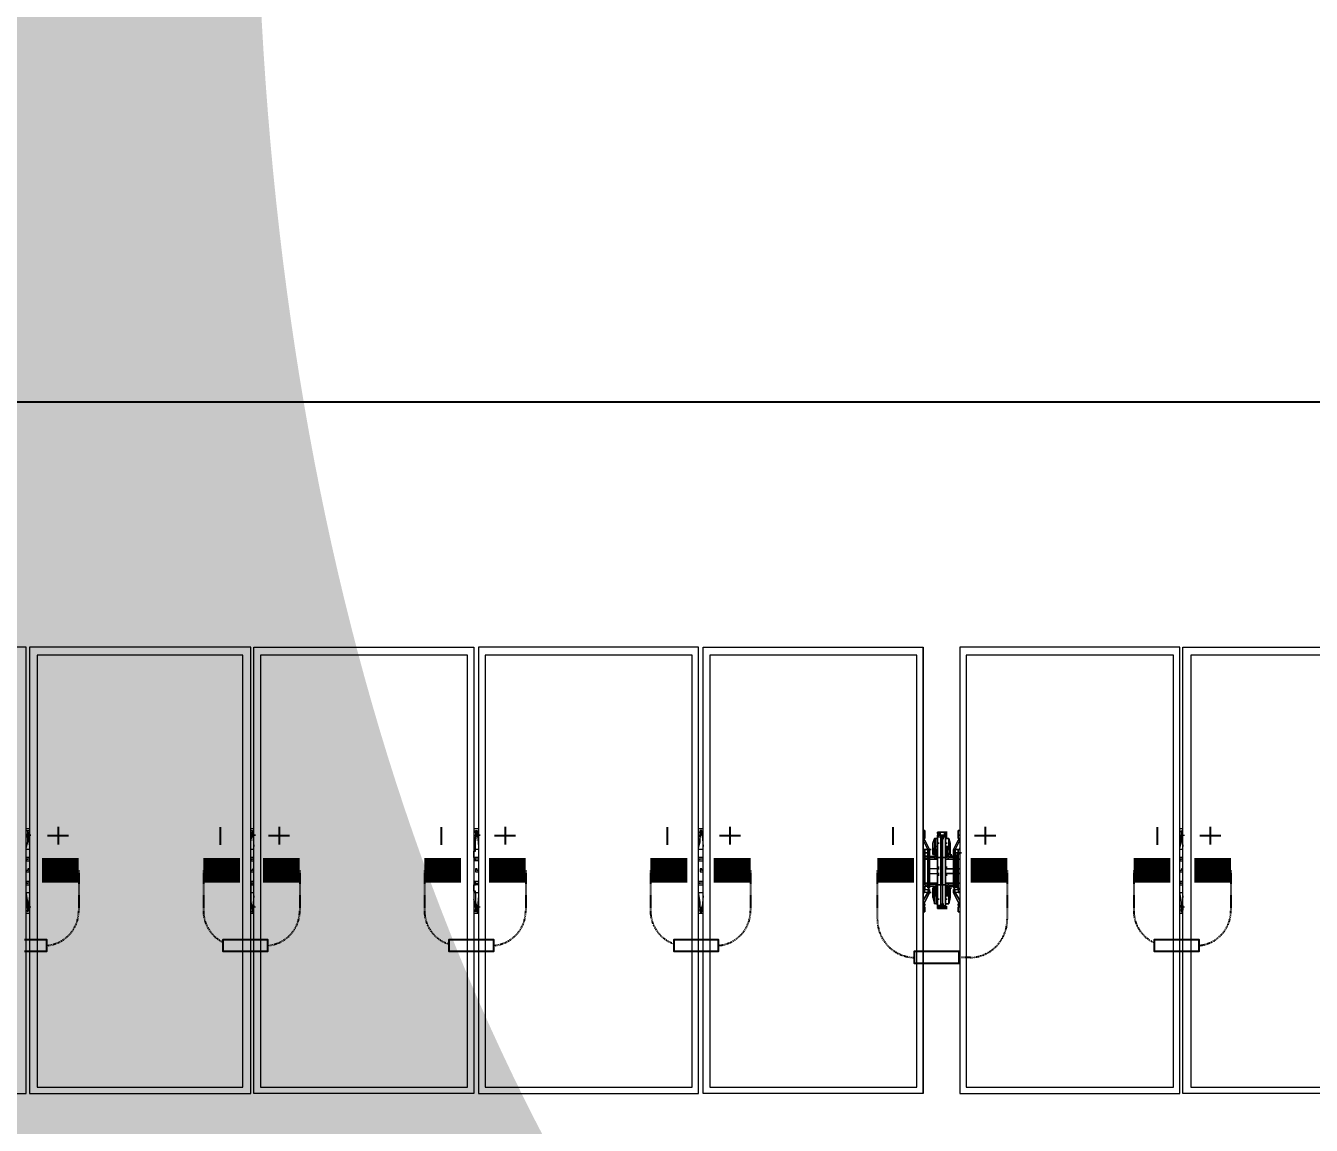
# Model space of a CAD drawing. Header units: feet. Extents: x -327 to 55127, y -2634 to 4121.
# Drawn here: x 1450.5 to 1711.4, y 1350.3 to 1573.4 of the extents above; entities that cross this region are included whole.
import ezdxf
from ezdxf.enums import TextEntityAlignment as Align

# ---------------------------------------------------------------- set-up
doc = ezdxf.new("R2018")
doc.units = ezdxf.units.FT
doc.header["$MEASUREMENT"] = 0
doc.linetypes.add('HIDDEN', pattern=[0.375, 0.25, -0.125])
for name, color, linetype in [('E-HARN-COMP', 8, 'Continuous'), ('E-TRNK-CABL-NEG', 6, 'HIDDEN'), ('E-TRUNK-CABLE-POS', 6, 'HIDDEN'), ('G-ANNO-TEXT', 1, 'Continuous'), ('Polarity-Text', 7, 'Continuous')]:
    doc.layers.add(name, color=color, linetype=linetype)
doc.styles.add('NEI-A', font='arial.ttf')
doc.styles.get("Standard").update_dxf_attribs({"font": 'arial.ttf'})

# ---------------------------------------------------------------- blocks, each defined once
blk = doc.blocks.new('A$Cc93f9aa1')
at = {"lineweight": 5}
for points in [[(6.7247, 0), (6.9547, 0), (6.9547, 0.4666), (6.7247, 0.4666)], [(6.9581, 0), (7.1897, 0), (7.1897, 0.4666), (6.9581, 0.4666)], [(7.1814, 0.0067), (7.1814, 0.4583), (6.9664, 0.4583), (6.9664, 0.0067)], [(7.423, 0.4666), (7.423, 0), (7.193, 0), (7.193, 0.4666)], [(7.4164, 0.4583), (7.1997, 0.4583), (7.1997, 0.0067), (7.4164, 0.0067)], [(7.658, 0.4666), (7.428, 0.4666), (7.428, 0), (7.658, 0)], [(7.6514, 0.0067), (7.6514, 0.4583), (7.4347, 0.4583), (7.4347, 0.0067)], [(7.893, 0), (7.663, 0), (7.663, 0.4666), (7.893, 0.4666)], [(7.8863, 0.0067), (7.8863, 0.4583), (7.6697, 0.4583), (7.6697, 0.0067)], [(8.1613, 0), (8.1613, 0.4666), (7.9313, 0.4666), (7.9313, 0)], [(8.1547, 0.0067), (8.1547, 0.4583), (7.938, 0.4583), (7.938, 0.0067)], [(8.3963, 0.4666), (8.3963, 0), (8.1647, 0), (8.1647, 0.4666)], [(8.388, 0.4583), (8.173, 0.4583), (8.173, 0.0067), (8.388, 0.0067)], [(7.8947, 0.2667), (7.8947, 0.27), (7.8947, 0.275), (7.893, 0.275), (7.8947, 0.275), (7.8947, 0.27)], [(7.9097, 0.2733), (7.908, 0.2733)], [(7.9097, 0.27), (7.908, 0.27)], [(7.9163, 0.2683), (7.9163, 0.27), (7.9163, 0.2733), (7.9163, 0.2717), (7.9147, 0.2717), (7.9163, 0.2717), (7.918, 0.2717), (7.9163, 0.2717), (7.9147, 0.27), (7.9163, 0.27), (7.9163, 0.2683), (7.918, 0.2683)], [(7.918, 0.2733), (7.9163, 0.2733)], [(7.9297, 0.27), (7.9297, 0.2667), (7.9297, 0.27), (7.9297, 0.275), (7.9313, 0.275), (7.9297, 0.275)], [(7.8947, 0.2517), (7.898, 0.2517), (7.898, 0.2533), (7.898, 0.255), (7.8997, 0.255), (7.8947, 0.265), (7.8997, 0.255), (7.898, 0.255), (7.898, 0.2533), (7.898, 0.2517), (7.8947, 0.2517), (7.8947, 0.25), (7.893, 0.25), (7.893, 0.215), (7.8947, 0.215), (7.8947, 0.2133), (7.8947, 0.215), (7.893, 0.215), (7.893, 0.25), (7.893, 0.2517), (7.8947, 0.2517), (7.8947, 0.255), (7.898, 0.255), (7.8947, 0.255), (7.8947, 0.2517), (7.893, 0.2517), (7.893, 0.25), (7.8947, 0.25)], [(7.9047, 0.2667), (7.903, 0.2617), (7.903, 0.25), (7.903, 0.2517), (7.903, 0.25), (7.903, 0.2617)], [(7.903, 0.25), (7.903, 0.26)], [(7.9063, 0.2667), (7.9047, 0.2667), (7.9047, 0.2583), (7.9047, 0.2567), (7.9047, 0.255), (7.9063, 0.255), (7.9063, 0.25), (7.9047, 0.25), (7.9047, 0.2567), (7.9047, 0.25), (7.9063, 0.25), (7.9063, 0.255), (7.9063, 0.2583), (7.9063, 0.2667), (7.908, 0.2667), (7.9063, 0.2667), (7.9047, 0.2667), (7.9047, 0.2583), (7.9063, 0.2583)], [(7.9047, 0.2583), (7.9047, 0.2567), (7.9047, 0.255), (7.9063, 0.255), (7.9063, 0.2583)], [(7.9113, 0.2683), (7.9113, 0.2467), (7.908, 0.2467), (7.908, 0.2683)], [(7.913, 0.2467), (7.913, 0.2683), (7.9163, 0.2683), (7.9163, 0.2467)], [(7.9163, 0.2583), (7.9197, 0.2583), (7.9197, 0.2667), (7.9197, 0.2583)], [(7.9197, 0.2667), (7.9163, 0.2667), (7.9163, 0.2583), (7.9163, 0.2667), (7.9197, 0.2667), (7.9213, 0.2617)], [(7.9197, 0.2567), (7.9197, 0.255), (7.918, 0.255), (7.918, 0.2583), (7.918, 0.255), (7.9197, 0.255), (7.9197, 0.2567), (7.9197, 0.2583)], [(7.9263, 0.255), (7.9247, 0.255), (7.9263, 0.2533), (7.9247, 0.255), (7.9263, 0.255), (7.9263, 0.2533), (7.9263, 0.255), (7.9247, 0.255), (7.9297, 0.265), (7.9247, 0.255), (7.9263, 0.255), (7.9297, 0.255), (7.9297, 0.2517), (7.9263, 0.2517), (7.9263, 0.2533), (7.9263, 0.2517), (7.9297, 0.2517), (7.9297, 0.255)], [(7.8963, 0.245), (7.8947, 0.2467), (7.8947, 0.2483), (7.8963, 0.2483), (7.898, 0.2483), (7.8963, 0.2483), (7.8947, 0.2483), (7.8947, 0.2467), (7.8947, 0.2483), (7.8963, 0.2483), (7.8947, 0.2483), (7.8947, 0.2467), (7.8947, 0.245), (7.8947, 0.2467), (7.8963, 0.245), (7.8947, 0.245), (7.893, 0.245), (7.8947, 0.245)], [(7.8963, 0.2483), (7.8947, 0.2467), (7.8963, 0.245), (7.898, 0.2467)], [(7.8963, 0.2483), (7.8947, 0.2467), (7.8963, 0.245), (7.898, 0.2467)], [(7.898, 0.2467), (7.8963, 0.2467)], [(7.898, 0.2517), (7.8997, 0.2517), (7.8997, 0.255), (7.9013, 0.255), (7.8997, 0.255), (7.898, 0.255), (7.898, 0.2533), (7.898, 0.255), (7.8997, 0.255), (7.8997, 0.2517), (7.898, 0.2517), (7.8997, 0.2517), (7.8997, 0.215), (7.898, 0.215), (7.8997, 0.215), (7.8997, 0.2517)], [(7.8997, 0.245), (7.908, 0.245)], [(7.9063, 0.25), (7.9063, 0.2483), (7.908, 0.2483), (7.9063, 0.2483), (7.908, 0.2483), (7.9063, 0.2483)], [(7.9113, 0.2183), (7.9113, 0.2467), (7.913, 0.2467), (7.913, 0.2183)], [(7.9163, 0.245), (7.9247, 0.245)], [(7.918, 0.255), (7.918, 0.25), (7.9197, 0.25), (7.9197, 0.2517), (7.9197, 0.25), (7.918, 0.25), (7.918, 0.2483), (7.9197, 0.25), (7.918, 0.2483), (7.9197, 0.25), (7.918, 0.2483), (7.918, 0.25)], [(7.9263, 0.215), (7.9247, 0.215), (7.9247, 0.2517), (7.9263, 0.2517), (7.9247, 0.2517), (7.9247, 0.255), (7.9247, 0.2517), (7.9263, 0.2517), (7.9247, 0.2517), (7.9247, 0.215)], [(7.928, 0.2483), (7.9263, 0.2483), (7.9263, 0.2467), (7.928, 0.2467), (7.928, 0.245), (7.9263, 0.245), (7.9263, 0.2483), (7.928, 0.2483), (7.9263, 0.2483), (7.9263, 0.2467), (7.9263, 0.245), (7.9263, 0.2467), (7.9263, 0.245), (7.928, 0.245), (7.9263, 0.245), (7.928, 0.245), (7.9297, 0.245), (7.928, 0.245), (7.928, 0.2483), (7.928, 0.2467), (7.9297, 0.2467), (7.928, 0.2467), (7.9297, 0.2467), (7.928, 0.2467), (7.9297, 0.2467), (7.928, 0.2467), (7.9297, 0.2467), (7.928, 0.2467), (7.9297, 0.2467), (7.928, 0.2467), (7.9297, 0.2467), (7.928, 0.2467), (7.9297, 0.2467), (7.928, 0.2467), (7.9297, 0.2467), (7.928, 0.2467), (7.9297, 0.2467), (7.928, 0.2467), (7.9297, 0.2467), (7.9297, 0.2483)], [(7.928, 0.2483), (7.9263, 0.2467), (7.928, 0.245), (7.9297, 0.2467)], [(7.928, 0.2483), (7.9263, 0.2467), (7.928, 0.245), (7.9297, 0.2467)], [(7.928, 0.215), (7.9297, 0.215), (7.9297, 0.25), (7.928, 0.25), (7.9297, 0.25), (7.9297, 0.215)], [(7.9313, 0.25), (7.9313, 0.2517), (7.9297, 0.2517), (7.9297, 0.25), (7.9297, 0.2517), (7.9313, 0.2517), (7.933, 0.2517), (7.9313, 0.2517)], [(6.9564, 0.235), (6.9564, 0.2333), (6.9547, 0.2333), (6.9547, 0.2317), (6.9564, 0.2317), (6.9581, 0.2317), (6.9581, 0.2333), (6.9581, 0.235)], [(7.1914, 0.235), (7.1914, 0.2333), (7.1897, 0.2333), (7.1897, 0.2317), (7.1914, 0.2317), (7.193, 0.2317), (7.193, 0.2333)], [(7.4264, 0.235), (7.4247, 0.235), (7.4247, 0.2317), (7.428, 0.2317), (7.428, 0.2333), (7.4264, 0.2333)], [(7.6614, 0.235), (7.6597, 0.235), (7.6597, 0.2317), (7.663, 0.2317), (7.663, 0.2333), (7.6614, 0.2333)], [(7.8947, 0.235), (7.893, 0.235)], [(7.8947, 0.235), (7.893, 0.235)], [(7.8947, 0.23), (7.893, 0.23)], [(7.8947, 0.23), (7.893, 0.23)], [(7.9297, 0.235), (7.9313, 0.235)], [(7.9297, 0.235), (7.9313, 0.235)], [(7.9313, 0.23), (7.9297, 0.23)], [(7.9313, 0.23), (7.9297, 0.23)], [(8.1647, 0.235), (8.163, 0.235), (8.163, 0.2333), (8.1613, 0.2333), (8.1613, 0.2317), (8.163, 0.2317), (8.1647, 0.2317), (8.1647, 0.2333)], [(7.8947, 0.22), (7.8947, 0.2183), (7.8947, 0.2167), (7.8963, 0.2167), (7.898, 0.2167), (7.898, 0.2183), (7.8963, 0.2183), (7.898, 0.2183), (7.8963, 0.2183), (7.898, 0.2183), (7.8963, 0.2183), (7.898, 0.2183), (7.8963, 0.2183), (7.898, 0.2183), (7.8963, 0.2183), (7.898, 0.2183), (7.8963, 0.2183), (7.898, 0.2183), (7.8963, 0.2183), (7.898, 0.2183), (7.8963, 0.2183), (7.898, 0.2183), (7.8963, 0.2183), (7.898, 0.2183), (7.898, 0.22), (7.898, 0.2183), (7.898, 0.2167), (7.8963, 0.2167), (7.898, 0.2167), (7.898, 0.2183), (7.898, 0.22), (7.8963, 0.22), (7.8947, 0.22), (7.8947, 0.2183), (7.8947, 0.22), (7.893, 0.22)], [(7.8963, 0.22), (7.8947, 0.2183), (7.8963, 0.2167), (7.898, 0.2183)], [(7.8947, 0.2183), (7.8963, 0.2167), (7.898, 0.2167), (7.898, 0.2183), (7.898, 0.22), (7.8963, 0.22), (7.8947, 0.22), (7.8963, 0.22), (7.898, 0.22), (7.8963, 0.22), (7.8947, 0.22)], [(7.8963, 0.22), (7.8947, 0.2183), (7.8963, 0.2167), (7.898, 0.2183)], [(7.908, 0.22), (7.8997, 0.22)], [(7.9247, 0.22), (7.9163, 0.22)], [(7.928, 0.22), (7.928, 0.2183), (7.928, 0.2167), (7.9263, 0.2167), (7.928, 0.2167), (7.928, 0.2183), (7.9297, 0.2183), (7.928, 0.2183), (7.9297, 0.2183), (7.928, 0.2183), (7.9297, 0.2183), (7.928, 0.2183), (7.9297, 0.2183), (7.928, 0.2183), (7.9297, 0.2183), (7.9297, 0.22)], [(7.928, 0.22), (7.9263, 0.2183), (7.928, 0.2167), (7.9297, 0.2183)], [(7.9263, 0.22), (7.928, 0.22), (7.928, 0.2183), (7.9297, 0.2183), (7.928, 0.2183), (7.9297, 0.2183), (7.928, 0.2183), (7.9297, 0.2183), (7.928, 0.2183), (7.9297, 0.2183), (7.928, 0.2183), (7.9297, 0.2183), (7.9297, 0.2167), (7.928, 0.2167), (7.9297, 0.2167), (7.9297, 0.2183), (7.9297, 0.22), (7.9313, 0.22), (7.9297, 0.22), (7.928, 0.22), (7.9263, 0.22), (7.9263, 0.2183), (7.9263, 0.2167), (7.9263, 0.2183), (7.9263, 0.22), (7.928, 0.22), (7.9263, 0.22), (7.9263, 0.2183), (7.9263, 0.2167), (7.928, 0.2167), (7.9263, 0.2167), (7.9263, 0.2183)], [(7.928, 0.22), (7.9263, 0.2183), (7.928, 0.2167), (7.9297, 0.2183)], [(7.893, 0.215), (7.893, 0.2133)], [(7.898, 0.21), (7.8997, 0.21), (7.8947, 0.2), (7.8997, 0.21), (7.898, 0.21), (7.8947, 0.21), (7.8947, 0.2133), (7.898, 0.2133), (7.898, 0.2117), (7.898, 0.21), (7.8947, 0.21), (7.8947, 0.2133), (7.898, 0.2133), (7.898, 0.2117)], [(7.898, 0.2133), (7.8997, 0.2133), (7.8997, 0.21), (7.8997, 0.2133)], [(7.9013, 0.21), (7.8997, 0.21), (7.8997, 0.2117), (7.898, 0.2117), (7.8997, 0.2117), (7.8997, 0.21)], [(7.903, 0.215), (7.903, 0.205)], [(7.9047, 0.2067), (7.9047, 0.2083), (7.9047, 0.21), (7.9063, 0.21), (7.9063, 0.2117), (7.9063, 0.215), (7.9063, 0.2117), (7.9063, 0.21), (7.9047, 0.21), (7.9047, 0.2083), (7.9047, 0.2133), (7.9047, 0.2083), (7.9047, 0.2067), (7.9063, 0.2067), (7.9063, 0.1983), (7.9047, 0.1983)], [(7.9047, 0.1983), (7.9047, 0.2067), (7.9063, 0.2067), (7.9063, 0.1983)], [(7.9063, 0.21), (7.9063, 0.2067)], [(7.9097, 0.2033), (7.908, 0.2033)], [(7.9097, 0.2033), (7.908, 0.2033)], [(7.9197, 0.1983), (7.9163, 0.1983), (7.9163, 0.2067), (7.9197, 0.2067)], [(7.9197, 0.2083), (7.9197, 0.215), (7.918, 0.215), (7.918, 0.2117), (7.918, 0.215), (7.9197, 0.215)], [(7.918, 0.2067), (7.918, 0.21)], [(7.9197, 0.1983), (7.9213, 0.205), (7.9213, 0.215), (7.9197, 0.215), (7.9197, 0.2133), (7.9197, 0.215), (7.9213, 0.215), (7.9213, 0.205)], [(7.9297, 0.2133), (7.9297, 0.21), (7.9263, 0.21), (7.9247, 0.21), (7.9247, 0.2117), (7.9263, 0.2117), (7.9247, 0.2117), (7.9247, 0.21), (7.9263, 0.21), (7.9263, 0.2117), (7.9263, 0.2133), (7.9247, 0.2133), (7.9247, 0.21), (7.9247, 0.2133), (7.9263, 0.2133), (7.9313, 0.2133), (7.9297, 0.2133), (7.9297, 0.21), (7.9263, 0.21), (7.9247, 0.21), (7.9297, 0.2), (7.9247, 0.21), (7.9263, 0.21), (7.9263, 0.2117), (7.9263, 0.2133)], [(7.9297, 0.2133), (7.9297, 0.215)], [(7.9313, 0.2133), (7.9313, 0.215)], [(7.893, 0.19), (7.8947, 0.19), (7.8947, 0.195), (7.8947, 0.19)], [(7.8947, 0.1967), (7.8947, 0.1983)], [(7.9063, 0.1983), (7.908, 0.1983)], [(7.9147, 0.195), (7.913, 0.195)], [(7.9163, 0.1933), (7.9147, 0.1933)], [(7.9297, 0.1983), (7.9297, 0.1967)], [(7.9313, 0.19), (7.9297, 0.19), (7.9297, 0.195), (7.9297, 0.19)]]:
    blk.add_lwpolyline(points, close=True, dxfattribs=at)
for points in [[(7.8863, 0.0067), (7.8863, 0.4583)], [(7.893, 0), (7.893, 0.4666)], [(7.9313, 0.4666), (7.9313, 0)], [(7.938, 0.4583), (7.938, 0.0067)], [(6.9581, 0.2767), (6.9547, 0.2767)], [(6.9564, 0.255), (6.9547, 0.255), (6.9547, 0.2567), (6.9564, 0.2633), (6.9564, 0.2733), (6.9564, 0.275), (6.9564, 0.2733), (6.9564, 0.2717), (6.9547, 0.27), (6.9547, 0.2683)], [(6.9564, 0.275), (6.9581, 0.275)], [(6.9581, 0.27), (6.9581, 0.2733)], [(7.193, 0.2767), (7.1897, 0.2767)], [(7.1914, 0.27), (7.1914, 0.2733), (7.1914, 0.275), (7.1914, 0.2733), (7.1897, 0.2717), (7.1897, 0.2683)], [(7.1914, 0.255), (7.1897, 0.255), (7.1897, 0.2633), (7.1914, 0.2733)], [(7.428, 0.2767), (7.423, 0.2767)], [(7.423, 0.255), (7.4247, 0.255), (7.4247, 0.2633), (7.4264, 0.2733)], [(7.4264, 0.27), (7.4264, 0.2733), (7.4264, 0.275), (7.4264, 0.2733), (7.4247, 0.2733), (7.4247, 0.2683)], [(7.663, 0.2767), (7.658, 0.2767)], [(7.6597, 0.255), (7.658, 0.255), (7.658, 0.2567), (7.6597, 0.2633), (7.6597, 0.2733), (7.6614, 0.2733), (7.6614, 0.275), (7.6597, 0.275), (7.6597, 0.2733), (7.6597, 0.27), (7.658, 0.2683)], [(7.6614, 0.27), (7.6614, 0.2733)], [(7.908, 0.2467), (7.908, 0.2683), (7.9113, 0.2683), (7.9113, 0.2667), (7.9113, 0.2467), (7.9113, 0.2667), (7.913, 0.2667), (7.9147, 0.2667), (7.913, 0.2667), (7.9113, 0.2667), (7.9113, 0.2683), (7.9113, 0.27), (7.9097, 0.27), (7.908, 0.2717), (7.9097, 0.2717), (7.9113, 0.2717), (7.9097, 0.2717), (7.908, 0.2717), (7.908, 0.2733), (7.908, 0.27), (7.9097, 0.27), (7.908, 0.27), (7.9097, 0.27), (7.9113, 0.27), (7.9097, 0.27), (7.9113, 0.27), (7.9113, 0.2683), (7.913, 0.2683), (7.913, 0.27), (7.9113, 0.27), (7.913, 0.27), (7.9147, 0.27), (7.913, 0.27), (7.9113, 0.27), (7.9097, 0.27), (7.908, 0.2717), (7.9097, 0.2717), (7.908, 0.2717), (7.908, 0.2733), (7.908, 0.2683), (7.9097, 0.2683), (7.908, 0.2683), (7.908, 0.27), (7.908, 0.2617), (7.908, 0.2383), (7.908, 0.235), (7.8997, 0.235), (7.8997, 0.23), (7.908, 0.23), (7.9097, 0.23), (7.908, 0.23), (7.9097, 0.23), (7.908, 0.23), (7.9097, 0.23), (7.908, 0.23), (7.9097, 0.23), (7.908, 0.23), (7.9097, 0.23)], [(7.8997, 0.2483), (7.908, 0.2483), (7.9063, 0.2483), (7.9047, 0.25), (7.9063, 0.2483), (7.9047, 0.25), (7.903, 0.25), (7.9047, 0.25), (7.9063, 0.2483), (7.9047, 0.25), (7.9063, 0.2483), (7.9063, 0.2467), (7.908, 0.2467), (7.908, 0.2183), (7.9113, 0.2183), (7.9113, 0.2467), (7.913, 0.2467), (7.9113, 0.2467), (7.9113, 0.2683), (7.913, 0.2683), (7.9147, 0.2683), (7.913, 0.2683), (7.9113, 0.2683), (7.913, 0.2683), (7.9147, 0.2683), (7.913, 0.2683), (7.9113, 0.2683), (7.913, 0.2683), (7.913, 0.27), (7.9147, 0.27), (7.9163, 0.27), (7.9163, 0.2733), (7.9163, 0.2717), (7.9147, 0.27), (7.9163, 0.27), (7.9163, 0.2617), (7.9163, 0.2383), (7.9163, 0.235), (7.918, 0.235), (7.9163, 0.235), (7.9247, 0.235), (7.9247, 0.23), (7.9163, 0.23), (7.9163, 0.2267), (7.9163, 0.23), (7.918, 0.23), (7.9163, 0.23), (7.918, 0.23), (7.9163, 0.23), (7.918, 0.23)], [(7.918, 0.2733), (7.9163, 0.2733), (7.9097, 0.2733), (7.908, 0.2733), (7.9097, 0.2733), (7.9163, 0.2733)], [(7.908, 0.27), (7.908, 0.27)], [(7.9097, 0.235), (7.908, 0.235), (7.9097, 0.235), (7.908, 0.235), (7.908, 0.2383), (7.908, 0.2617), (7.9097, 0.2617), (7.908, 0.2617), (7.9097, 0.2617), (7.908, 0.2617), (7.908, 0.27), (7.9097, 0.27), (7.9113, 0.27)], [(7.908, 0.27), (7.908, 0.27)], [(7.9163, 0.2367), (7.9163, 0.2383), (7.9163, 0.2367), (7.918, 0.2367), (7.9163, 0.2367), (7.9163, 0.235), (7.918, 0.235), (7.9163, 0.235), (7.9163, 0.2383), (7.9163, 0.2617), (7.918, 0.2617), (7.9163, 0.2617), (7.918, 0.2617), (7.9163, 0.2617), (7.9163, 0.27), (7.918, 0.27), (7.9163, 0.27), (7.918, 0.27), (7.9163, 0.27), (7.918, 0.27), (7.9163, 0.27), (7.9147, 0.27), (7.913, 0.27), (7.9147, 0.27), (7.913, 0.27)], [(7.9297, 0.27), (7.9297, 0.27)], [(8.1647, 0.2767), (8.1613, 0.2767)], [(8.163, 0.255), (8.1613, 0.255), (8.1613, 0.2567), (8.163, 0.2633), (8.163, 0.2733), (8.163, 0.275), (8.163, 0.27), (8.1613, 0.2683)], [(8.1647, 0.27), (8.1647, 0.2733)], [(7.8947, 0.2667), (7.8947, 0.2667)], [(7.8947, 0.2667), (7.8947, 0.2667)], [(7.9047, 0.26), (7.9047, 0.26)], [(7.9047, 0.26), (7.9047, 0.26)], [(7.9247, 0.2483), (7.9163, 0.2483), (7.918, 0.2483), (7.9197, 0.2483), (7.918, 0.2483), (7.9163, 0.2483), (7.918, 0.2483), (7.9197, 0.2483), (7.918, 0.2483), (7.918, 0.2467), (7.9163, 0.2467), (7.9163, 0.2183), (7.913, 0.2183), (7.913, 0.2467), (7.9163, 0.2467), (7.9163, 0.2683), (7.913, 0.2683), (7.913, 0.2467), (7.9113, 0.2467), (7.9113, 0.2183), (7.913, 0.2183), (7.913, 0.1967), (7.9163, 0.1967), (7.9163, 0.2183), (7.918, 0.2183), (7.918, 0.2167), (7.9163, 0.2167), (7.918, 0.2167)], [(7.9163, 0.2667), (7.918, 0.2667)], [(7.918, 0.2667), (7.918, 0.2667)], [(7.9213, 0.2617), (7.9213, 0.25), (7.9197, 0.25)], [(7.9213, 0.2617), (7.9213, 0.25), (7.9197, 0.25)], [(7.9197, 0.26), (7.9197, 0.26)], [(7.9197, 0.26), (7.9197, 0.26)], [(7.9197, 0.2567), (7.9197, 0.2517)], [(7.9197, 0.2567), (7.9197, 0.2517)], [(7.9213, 0.25), (7.9213, 0.26), (7.9213, 0.25), (7.923, 0.25)], [(7.9297, 0.2667), (7.9297, 0.2667)], [(7.9297, 0.2667), (7.9297, 0.2667)], [(6.9564, 0.2467), (6.9547, 0.2467), (6.9547, 0.255)], [(6.9581, 0.2467), (6.9547, 0.2467)], [(6.9581, 0.245), (6.9547, 0.245), (6.9564, 0.245)], [(6.9547, 0.245), (6.9547, 0.2433), (6.9581, 0.2433)], [(7.1914, 0.2467), (7.1897, 0.2467), (7.1897, 0.255)], [(7.193, 0.2467), (7.1897, 0.2467)], [(7.193, 0.245), (7.1897, 0.245), (7.1914, 0.245)], [(7.1897, 0.245), (7.1897, 0.2433), (7.193, 0.2433)], [(7.428, 0.2467), (7.4247, 0.2467), (7.423, 0.2467), (7.423, 0.2533), (7.4247, 0.2533), (7.4247, 0.255)], [(7.423, 0.2467), (7.4247, 0.2467)], [(7.428, 0.245), (7.4247, 0.245), (7.423, 0.245)], [(7.428, 0.2433), (7.4247, 0.2433), (7.423, 0.2433)], [(7.4247, 0.2433), (7.4247, 0.245)], [(7.6597, 0.2467), (7.658, 0.2467), (7.658, 0.255)], [(7.663, 0.2467), (7.658, 0.2467)], [(7.663, 0.245), (7.658, 0.245), (7.6597, 0.245)], [(7.658, 0.245), (7.658, 0.2433), (7.663, 0.2433)], [(7.8947, 0.2483), (7.8947, 0.2483)], [(7.8947, 0.2483), (7.8947, 0.2483)], [(7.8947, 0.2467), (7.8947, 0.2467)], [(7.8947, 0.2467), (7.8947, 0.2467)], [(7.8947, 0.245), (7.8947, 0.245)], [(7.8947, 0.245), (7.8947, 0.245)], [(7.8963, 0.2483), (7.8963, 0.2483)], [(7.8963, 0.2483), (7.898, 0.2483)], [(7.8963, 0.2483), (7.8963, 0.2483)], [(7.898, 0.2483), (7.8963, 0.2483)], [(7.8963, 0.2467), (7.898, 0.2467)], [(7.8963, 0.2467), (7.898, 0.2467)], [(7.8963, 0.2467), (7.898, 0.2467)], [(7.8963, 0.2467), (7.898, 0.2467)], [(7.8963, 0.2467), (7.898, 0.2467)], [(7.8963, 0.2467), (7.898, 0.2467)], [(7.8963, 0.2467), (7.898, 0.2467)], [(7.8963, 0.2467), (7.898, 0.2467)], [(7.8963, 0.2467), (7.898, 0.2467)], [(7.8963, 0.2467), (7.898, 0.2467)], [(7.8963, 0.2467), (7.898, 0.2467)], [(7.8963, 0.2467), (7.898, 0.2467)], [(7.8963, 0.2467), (7.898, 0.2467)], [(7.8963, 0.2467), (7.898, 0.2467)], [(7.8963, 0.2467), (7.898, 0.2467)], [(7.8963, 0.2467), (7.898, 0.2467)], [(7.8963, 0.245), (7.898, 0.245)], [(7.8963, 0.245), (7.898, 0.245)], [(7.8963, 0.245), (7.8963, 0.245)], [(7.898, 0.245), (7.8963, 0.245)], [(7.8963, 0.245), (7.898, 0.245)], [(7.8963, 0.245), (7.8963, 0.245)], [(7.898, 0.2517), (7.898, 0.2517)], [(7.898, 0.2517), (7.898, 0.2517)], [(7.898, 0.2483), (7.898, 0.245)], [(7.898, 0.2483), (7.898, 0.2483)], [(7.898, 0.2467), (7.898, 0.2483)], [(7.898, 0.2483), (7.898, 0.2467)], [(7.898, 0.2483), (7.898, 0.2483)], [(7.898, 0.2467), (7.898, 0.2483)], [(7.898, 0.2467), (7.898, 0.2467)], [(7.898, 0.245), (7.898, 0.2467)], [(7.898, 0.2467), (7.898, 0.245)], [(7.898, 0.2467), (7.898, 0.2467)], [(7.898, 0.245), (7.898, 0.2467)], [(7.898, 0.245), (7.898, 0.245)], [(7.898, 0.245), (7.898, 0.245)], [(7.8997, 0.2517), (7.8997, 0.2517)], [(7.8997, 0.2517), (7.8997, 0.2517)], [(7.9063, 0.245), (7.9047, 0.2467), (7.8997, 0.2467)], [(7.9063, 0.2483), (7.908, 0.2483)], [(7.908, 0.2183), (7.908, 0.2467), (7.9113, 0.2467), (7.9113, 0.2183), (7.908, 0.2183), (7.908, 0.1967), (7.9113, 0.1967), (7.9113, 0.2183), (7.913, 0.2183), (7.913, 0.1967), (7.9163, 0.1967), (7.9163, 0.2183)], [(7.9163, 0.23), (7.918, 0.23), (7.9163, 0.23), (7.918, 0.23), (7.9163, 0.23), (7.9163, 0.2267), (7.9163, 0.2033), (7.918, 0.2033), (7.9163, 0.2033), (7.918, 0.2033), (7.9163, 0.2033), (7.9163, 0.195), (7.918, 0.195), (7.9163, 0.195), (7.9163, 0.1967), (7.9163, 0.195), (7.9163, 0.1933), (7.9147, 0.1933), (7.9163, 0.1933), (7.9147, 0.195), (7.913, 0.195), (7.913, 0.1967), (7.9113, 0.1967), (7.9113, 0.1983), (7.9113, 0.2183), (7.913, 0.2183), (7.9163, 0.2183), (7.9163, 0.2467)], [(7.918, 0.2483), (7.9197, 0.25)], [(7.918, 0.2483), (7.9197, 0.25)], [(7.9247, 0.2467), (7.9197, 0.2467), (7.918, 0.245)], [(7.9197, 0.2517), (7.9197, 0.25)], [(7.9197, 0.2517), (7.9197, 0.25)], [(7.9247, 0.2517), (7.9247, 0.2517)], [(7.9247, 0.2517), (7.9247, 0.2517)], [(7.9263, 0.2517), (7.9263, 0.2517)], [(7.9297, 0.2467), (7.9297, 0.245), (7.9313, 0.245), (7.9297, 0.245), (7.9297, 0.2467), (7.9297, 0.2483), (7.928, 0.2483), (7.9263, 0.2483), (7.9263, 0.2467)], [(7.9263, 0.2483), (7.9263, 0.2483)], [(7.9263, 0.2483), (7.9263, 0.2483)], [(7.9263, 0.2467), (7.9263, 0.2467)], [(7.9263, 0.2467), (7.9263, 0.2467)], [(7.9263, 0.245), (7.9263, 0.245)], [(7.9263, 0.245), (7.9263, 0.245)], [(7.928, 0.2483), (7.928, 0.2483)], [(7.928, 0.2483), (7.928, 0.2483)], [(7.928, 0.245), (7.928, 0.245)], [(7.928, 0.245), (7.928, 0.245)], [(7.9297, 0.2483), (7.9297, 0.2483)], [(7.9297, 0.2483), (7.9297, 0.2483)], [(7.9297, 0.2467), (7.9297, 0.2467)], [(7.9297, 0.2467), (7.9297, 0.2467)], [(7.9297, 0.245), (7.9297, 0.245)], [(7.9297, 0.245), (7.9297, 0.245)], [(8.163, 0.2467), (8.1613, 0.2467), (8.1613, 0.255)], [(8.1647, 0.2467), (8.1613, 0.2467)], [(8.1647, 0.245), (8.1613, 0.245), (8.163, 0.245)], [(8.1613, 0.245), (8.1613, 0.2433), (8.1647, 0.2433)], [(7.9097, 0.235), (7.908, 0.235), (7.908, 0.2367), (7.9097, 0.2367), (7.908, 0.2367), (7.908, 0.2383), (7.908, 0.2367), (7.908, 0.235), (7.9097, 0.235), (7.908, 0.235), (7.8997, 0.235), (7.8997, 0.23), (7.908, 0.23), (7.908, 0.2267), (7.908, 0.23), (7.908, 0.2267), (7.908, 0.2033), (7.908, 0.195), (7.9097, 0.195), (7.908, 0.195), (7.908, 0.1967), (7.908, 0.195), (7.908, 0.1933), (7.9097, 0.195), (7.9113, 0.195), (7.9113, 0.1967), (7.913, 0.1967), (7.9147, 0.1967), (7.913, 0.1967), (7.9113, 0.1967), (7.913, 0.1967), (7.9147, 0.1967), (7.913, 0.1967), (7.9113, 0.1967), (7.9113, 0.195), (7.9097, 0.195), (7.908, 0.1933), (7.908, 0.195), (7.908, 0.1967), (7.908, 0.195), (7.9097, 0.195), (7.908, 0.1933), (7.9097, 0.1933), (7.908, 0.1933), (7.9147, 0.1933), (7.908, 0.1933), (7.9097, 0.1933), (7.908, 0.1933), (7.9097, 0.195), (7.908, 0.195), (7.908, 0.2033), (7.908, 0.2267), (7.908, 0.23)], [(7.913, 0.195), (7.9147, 0.195), (7.9163, 0.1933), (7.918, 0.1933), (7.9163, 0.1933), (7.9147, 0.195), (7.9163, 0.195), (7.9147, 0.195), (7.913, 0.195), (7.9113, 0.195), (7.9097, 0.195), (7.9113, 0.195), (7.913, 0.195), (7.9147, 0.195), (7.913, 0.195), (7.9147, 0.195), (7.9163, 0.195), (7.9147, 0.195), (7.9163, 0.1933), (7.9163, 0.195), (7.9163, 0.1967), (7.9163, 0.195), (7.9163, 0.1967), (7.9163, 0.195), (7.9163, 0.2033), (7.9163, 0.2267), (7.9163, 0.23), (7.9247, 0.23), (7.9263, 0.23)], [(7.9247, 0.23), (7.9247, 0.235), (7.9263, 0.235), (7.9247, 0.235), (7.9163, 0.235), (7.918, 0.235), (7.9163, 0.235), (7.9163, 0.2367), (7.918, 0.2367)], [(6.9581, 0.2217), (6.9547, 0.2217), (6.9547, 0.22)], [(6.9581, 0.22), (6.9547, 0.22), (6.9564, 0.22)], [(6.9547, 0.1967), (6.9547, 0.195), (6.9564, 0.1933), (6.9564, 0.19), (6.9564, 0.1917), (6.9564, 0.2), (6.9547, 0.21), (6.9547, 0.2183), (6.9564, 0.2183)], [(6.9547, 0.2183), (6.9581, 0.2183)], [(7.193, 0.2217), (7.1897, 0.2217), (7.1897, 0.22)], [(7.193, 0.22), (7.1897, 0.22), (7.1914, 0.22)], [(7.1914, 0.2183), (7.1897, 0.2183), (7.1897, 0.21), (7.1897, 0.2), (7.1914, 0.1933), (7.1914, 0.1917), (7.193, 0.1917)], [(7.1897, 0.2183), (7.193, 0.2183)], [(7.428, 0.2217), (7.4247, 0.2217), (7.423, 0.2217)], [(7.423, 0.22), (7.428, 0.22)], [(7.4247, 0.21), (7.4247, 0.2117), (7.423, 0.2117), (7.423, 0.2183), (7.4247, 0.2183), (7.423, 0.2183)], [(7.4247, 0.22), (7.4247, 0.2217)], [(7.428, 0.2183), (7.4247, 0.2183)], [(7.663, 0.2217), (7.658, 0.2217), (7.658, 0.22)], [(7.663, 0.22), (7.658, 0.22), (7.6597, 0.22)], [(7.6614, 0.1917), (7.6597, 0.1917), (7.6597, 0.2), (7.658, 0.21), (7.658, 0.2183), (7.6597, 0.2183)], [(7.658, 0.2183), (7.663, 0.2183)], [(7.8947, 0.22), (7.8947, 0.22)], [(7.8947, 0.22), (7.8947, 0.22)], [(7.8947, 0.2183), (7.8963, 0.2167)], [(7.8947, 0.2183), (7.8947, 0.2167)], [(7.8947, 0.2183), (7.8947, 0.2183)], [(7.8947, 0.2183), (7.8947, 0.2183)], [(7.8947, 0.2167), (7.8963, 0.2167)], [(7.8947, 0.2167), (7.8947, 0.2167)], [(7.8947, 0.2167), (7.8947, 0.2167)], [(7.8963, 0.22), (7.8963, 0.22)], [(7.8963, 0.22), (7.8963, 0.22)], [(7.8963, 0.2167), (7.8963, 0.2167)], [(7.8963, 0.2167), (7.8963, 0.2167)], [(7.898, 0.22), (7.898, 0.22)], [(7.898, 0.22), (7.898, 0.22)], [(7.898, 0.2183), (7.898, 0.2183)], [(7.898, 0.2183), (7.898, 0.2183)], [(7.898, 0.2167), (7.898, 0.2167)], [(7.898, 0.2167), (7.898, 0.2167)], [(7.9063, 0.22), (7.9047, 0.2183), (7.8997, 0.2183)], [(7.8997, 0.2167), (7.908, 0.2167), (7.9063, 0.2167), (7.9047, 0.215), (7.9063, 0.2167), (7.9047, 0.215), (7.9063, 0.2167), (7.9063, 0.215), (7.9047, 0.215), (7.9047, 0.2133), (7.9047, 0.215), (7.9063, 0.215), (7.9063, 0.2167), (7.9047, 0.215), (7.903, 0.215), (7.903, 0.205), (7.903, 0.215), (7.903, 0.2133), (7.903, 0.215)], [(7.9113, 0.195), (7.9097, 0.195), (7.9113, 0.195), (7.913, 0.195), (7.913, 0.1967), (7.9113, 0.1967), (7.9113, 0.1983), (7.9113, 0.2183), (7.9113, 0.1967), (7.908, 0.1967), (7.908, 0.2183), (7.9063, 0.2183), (7.9063, 0.2167), (7.908, 0.2167), (7.9063, 0.2167), (7.9047, 0.215)], [(7.9063, 0.2167), (7.908, 0.2167)], [(7.9063, 0.2167), (7.908, 0.2167)], [(7.9063, 0.2167), (7.908, 0.2167)], [(7.9063, 0.2167), (7.908, 0.2167)], [(7.9197, 0.2167), (7.918, 0.2167), (7.9197, 0.2167), (7.918, 0.2167), (7.9197, 0.215), (7.918, 0.2167), (7.9197, 0.215), (7.918, 0.2167), (7.9197, 0.215), (7.918, 0.2167), (7.918, 0.215), (7.918, 0.2167), (7.9163, 0.2167), (7.9247, 0.2167)], [(7.918, 0.22), (7.9197, 0.2183), (7.9247, 0.2183)], [(7.9263, 0.22), (7.9263, 0.22)], [(7.9263, 0.22), (7.9263, 0.22)], [(7.9263, 0.2183), (7.9263, 0.2183)], [(7.9263, 0.2183), (7.9263, 0.2183)], [(7.9263, 0.2167), (7.9263, 0.2167)], [(7.9263, 0.2167), (7.9263, 0.2167)], [(7.928, 0.22), (7.928, 0.22)], [(7.928, 0.22), (7.928, 0.22)], [(7.928, 0.2167), (7.928, 0.2167)], [(7.928, 0.2167), (7.928, 0.2167)], [(7.9297, 0.22), (7.9297, 0.22)], [(7.9297, 0.22), (7.9297, 0.22)], [(7.9297, 0.2183), (7.9297, 0.2183)], [(7.9297, 0.2183), (7.9297, 0.2183)], [(7.9297, 0.2167), (7.9297, 0.2167)], [(7.9297, 0.2167), (7.9297, 0.2167)], [(8.1647, 0.2217), (8.1613, 0.2217), (8.1613, 0.22)], [(8.1647, 0.22), (8.1613, 0.22), (8.163, 0.22)], [(8.163, 0.1917), (8.163, 0.2), (8.1613, 0.21), (8.1613, 0.2183), (8.163, 0.2183)], [(8.1613, 0.2183), (8.1647, 0.2183)], [(7.423, 0.21), (7.4247, 0.21), (7.4247, 0.2), (7.4264, 0.1933), (7.4264, 0.1917), (7.428, 0.1917)], [(7.893, 0.2133), (7.8947, 0.2133), (7.893, 0.2133)], [(7.893, 0.2133), (7.8947, 0.2133), (7.893, 0.2133)], [(7.898, 0.215), (7.898, 0.215)], [(7.898, 0.215), (7.898, 0.215)], [(7.8997, 0.215), (7.8997, 0.215)], [(7.8997, 0.215), (7.8997, 0.215)], [(7.903, 0.205), (7.9047, 0.1983)], [(7.903, 0.205), (7.9047, 0.1983)], [(7.9047, 0.205), (7.9047, 0.205)], [(7.9047, 0.205), (7.9047, 0.205)], [(7.9163, 0.1983), (7.9197, 0.1983), (7.9197, 0.2067), (7.9197, 0.2083), (7.9197, 0.21), (7.918, 0.21), (7.918, 0.2117), (7.918, 0.21), (7.9197, 0.21), (7.9197, 0.2083), (7.9197, 0.2067), (7.9163, 0.2067), (7.9163, 0.1983), (7.918, 0.1983)], [(7.9197, 0.205), (7.9197, 0.205)], [(7.9197, 0.205), (7.9197, 0.205)], [(7.9213, 0.215), (7.9213, 0.205), (7.9213, 0.215), (7.923, 0.215)], [(7.9247, 0.215), (7.9247, 0.215)], [(7.9247, 0.215), (7.9247, 0.215)], [(7.9263, 0.215), (7.9263, 0.215)], [(7.9263, 0.215), (7.9263, 0.215)], [(6.9581, 0.1883), (6.9547, 0.1883)], [(6.9564, 0.1917), (6.9581, 0.1917), (6.9581, 0.195)], [(7.1897, 0.1967), (7.1897, 0.1933), (7.1914, 0.1933), (7.1914, 0.19), (7.1914, 0.1917), (7.1914, 0.195)], [(7.193, 0.1883), (7.1897, 0.1883)], [(7.1914, 0.19), (7.193, 0.19)], [(7.428, 0.1883), (7.423, 0.1883)], [(7.4247, 0.1967), (7.4247, 0.1917), (7.4264, 0.1917), (7.4264, 0.19), (7.4264, 0.1917), (7.4264, 0.195)], [(7.4264, 0.19), (7.428, 0.19)], [(7.658, 0.1967), (7.6597, 0.195), (7.6597, 0.19), (7.6614, 0.19), (7.6614, 0.1917), (7.6614, 0.195)], [(7.663, 0.1883), (7.658, 0.1883)], [(7.8947, 0.1983), (7.8947, 0.1983)], [(7.8947, 0.1983), (7.8947, 0.1983)], [(7.8947, 0.195), (7.8947, 0.195)], [(7.8947, 0.195), (7.8947, 0.195)], [(7.9047, 0.1983), (7.9047, 0.1983)], [(7.908, 0.195), (7.908, 0.1967)], [(7.908, 0.195), (7.908, 0.1967)], [(7.908, 0.195), (7.908, 0.195)], [(7.908, 0.195), (7.908, 0.195)], [(7.9113, 0.1983), (7.913, 0.1983)], [(7.9113, 0.1983), (7.913, 0.1983)], [(7.913, 0.1983), (7.9147, 0.1983)], [(7.913, 0.1983), (7.9147, 0.1983)], [(7.9163, 0.195), (7.9163, 0.195)], [(7.9163, 0.195), (7.9163, 0.195)], [(7.918, 0.1983), (7.918, 0.1983)], [(7.918, 0.1983), (7.918, 0.1983)], [(7.9297, 0.1983), (7.9297, 0.1983)], [(7.9297, 0.1983), (7.9297, 0.1983)], [(7.9297, 0.195), (7.9297, 0.195)], [(7.9297, 0.195), (7.9297, 0.195)], [(8.1613, 0.1967), (8.163, 0.195), (8.163, 0.19), (8.1647, 0.19)], [(8.1647, 0.1883), (8.1613, 0.1883)], [(8.1647, 0.195), (8.1647, 0.1917), (8.163, 0.1917), (8.163, 0.19)]]:
    blk.add_lwpolyline(points, dxfattribs=at)
at = {"color": 8, "lineweight": 5, "true_color": 0x808080}
for points in [[(6.9581, 0.2767), (6.9547, 0.2767)], [(6.9547, 0.2733), (6.9547, 0.275), (6.9564, 0.275)], [(6.9547, 0.2617), (6.9547, 0.27), (6.9564, 0.27)], [(6.9564, 0.2733), (6.9581, 0.2583)], [(6.9581, 0.2733), (6.9581, 0.2733)], [(6.9581, 0.2683), (6.9581, 0.27)], [(7.193, 0.2767), (7.1897, 0.2767)], [(7.1897, 0.2733), (7.1897, 0.275), (7.1914, 0.275)], [(7.1897, 0.2617), (7.1897, 0.27), (7.1914, 0.27)], [(7.1914, 0.2733), (7.1914, 0.2733)], [(7.1914, 0.2733), (7.193, 0.2583)], [(7.193, 0.2683), (7.193, 0.27)], [(7.428, 0.2767), (7.423, 0.2767)], [(7.423, 0.2733), (7.4247, 0.2733), (7.4247, 0.275), (7.4264, 0.275)], [(7.423, 0.27), (7.4247, 0.27), (7.4247, 0.2683), (7.423, 0.2617)], [(7.4264, 0.2733), (7.4264, 0.2733)], [(7.4264, 0.2733), (7.428, 0.2583)], [(7.428, 0.2683), (7.428, 0.27)], [(7.663, 0.2767), (7.658, 0.2767)], [(7.658, 0.2733), (7.6597, 0.2733), (7.6597, 0.275)], [(7.658, 0.27), (7.6597, 0.27), (7.6597, 0.2683), (7.658, 0.2617)], [(7.6614, 0.2733), (7.6614, 0.2733)], [(7.6614, 0.2733), (7.663, 0.2583)], [(7.663, 0.2683), (7.6614, 0.27)], [(7.893, 0.27), (7.8947, 0.27), (7.893, 0.27)], [(7.893, 0.27), (7.8947, 0.27), (7.893, 0.27)], [(7.908, 0.2717), (7.908, 0.2717)], [(7.908, 0.2717), (7.908, 0.2717)], [(7.913, 0.27), (7.9147, 0.27)], [(7.913, 0.27), (7.9147, 0.27)], [(7.9147, 0.27), (7.9163, 0.27)], [(7.9147, 0.27), (7.9163, 0.27)], [(7.9147, 0.27), (7.9163, 0.27)], [(7.9147, 0.27), (7.9163, 0.27)], [(7.9147, 0.27), (7.9163, 0.27)], [(7.9147, 0.27), (7.9163, 0.27)], [(7.9163, 0.2717), (7.9163, 0.2717)], [(7.9163, 0.2717), (7.9163, 0.2717)], [(7.9163, 0.27), (7.9163, 0.2617)], [(7.9163, 0.27), (7.9163, 0.2617)], [(7.9313, 0.27), (7.9297, 0.27), (7.9313, 0.27)], [(7.9313, 0.27), (7.9297, 0.27), (7.9313, 0.27)], [(8.1647, 0.2767), (8.1613, 0.2767)], [(8.1613, 0.2733), (8.163, 0.275)], [(8.1613, 0.27), (8.163, 0.27), (8.1613, 0.2683), (8.1613, 0.2617)], [(8.163, 0.2733), (8.1647, 0.2583)], [(8.1647, 0.2733), (8.1647, 0.2733)], [(8.1647, 0.2717), (8.1647, 0.2717)], [(8.1647, 0.2683), (8.1647, 0.27), (8.1663, 0.27)], [(6.9547, 0.2667), (6.9547, 0.2683), (6.9564, 0.2683)], [(7.1897, 0.2667), (7.1897, 0.2683), (7.1914, 0.2683)], [(7.423, 0.2683), (7.4247, 0.2683), (7.423, 0.2667)], [(7.658, 0.2667), (7.658, 0.2683)], [(8.1613, 0.2667), (8.1613, 0.2683), (8.163, 0.2683)], [(6.9581, 0.255), (6.9547, 0.255)], [(7.193, 0.255), (7.1897, 0.255)], [(7.428, 0.255), (7.4247, 0.255)], [(7.663, 0.255), (7.658, 0.255)], [(8.1647, 0.255), (8.1613, 0.255)], [(6.9547, 0.21), (6.9581, 0.21)], [(6.9547, 0.2033), (6.9547, 0.195), (6.9564, 0.195)], [(6.9581, 0.2067), (6.9564, 0.1917)], [(7.1897, 0.21), (7.193, 0.21)], [(7.1897, 0.2033), (7.1897, 0.195), (7.1914, 0.195)], [(7.193, 0.2067), (7.1914, 0.1917)], [(7.423, 0.195), (7.4247, 0.195), (7.4247, 0.1967), (7.423, 0.2033)], [(7.4247, 0.21), (7.428, 0.21)], [(7.428, 0.2067), (7.4264, 0.1917)], [(7.658, 0.21), (7.663, 0.21)], [(7.658, 0.195), (7.6597, 0.195), (7.6597, 0.1967), (7.658, 0.2033)], [(7.663, 0.2067), (7.6614, 0.1917)], [(8.1613, 0.21), (8.1647, 0.21)], [(8.1613, 0.195), (8.163, 0.195), (8.1613, 0.1967), (8.1613, 0.2033)], [(8.1647, 0.2067), (8.163, 0.1917)], [(6.9564, 0.1967), (6.9547, 0.1967), (6.9547, 0.1983)], [(6.9564, 0.19), (6.9547, 0.1917)], [(6.9581, 0.1883), (6.9547, 0.1883)], [(6.9581, 0.1967), (6.9581, 0.195), (6.9597, 0.195)], [(6.9581, 0.1917), (6.9581, 0.1917)], [(7.1897, 0.1967), (7.1897, 0.1983)], [(7.1914, 0.19), (7.1897, 0.19), (7.1897, 0.1917)], [(7.193, 0.1883), (7.1897, 0.1883)], [(7.1914, 0.1917), (7.1914, 0.1917)], [(7.193, 0.1967), (7.193, 0.195), (7.1947, 0.195)], [(7.423, 0.1967), (7.4247, 0.1967), (7.423, 0.1983)], [(7.4264, 0.19), (7.4247, 0.19), (7.4247, 0.1917), (7.423, 0.1917)], [(7.428, 0.1883), (7.423, 0.1883)], [(7.4264, 0.1917), (7.4264, 0.1917)], [(7.428, 0.1967), (7.428, 0.195), (7.4297, 0.195)], [(7.6597, 0.1967), (7.658, 0.1967), (7.658, 0.1983)], [(7.6597, 0.19), (7.6597, 0.1917), (7.658, 0.1917)], [(7.663, 0.1883), (7.658, 0.1883)], [(7.6614, 0.195), (7.663, 0.1967)], [(7.6614, 0.195), (7.663, 0.195), (7.6614, 0.195)], [(7.6614, 0.1917), (7.6614, 0.1917)], [(7.908, 0.1933), (7.908, 0.1933)], [(7.908, 0.1933), (7.908, 0.1933)], [(7.9097, 0.195), (7.9113, 0.195)], [(7.9097, 0.195), (7.9113, 0.195)], [(7.9097, 0.195), (7.9113, 0.195)], [(7.9097, 0.195), (7.9113, 0.195)], [(7.9163, 0.1933), (7.9163, 0.1933)], [(7.9163, 0.1933), (7.9163, 0.1933)], [(8.1613, 0.1967), (8.1613, 0.1983)], [(8.163, 0.19), (8.163, 0.1917), (8.1613, 0.1917)], [(8.1647, 0.1883), (8.1613, 0.1883)], [(8.1647, 0.1967), (8.1647, 0.195), (8.1663, 0.195)], [(8.1647, 0.1933), (8.1647, 0.1933)], [(8.1647, 0.1917), (8.1647, 0.1917)]]:
    blk.add_lwpolyline(points, dxfattribs=at)
for points in [[(6.9597, 0.27), (6.9581, 0.27)], [(7.1947, 0.27), (7.193, 0.27)], [(7.4297, 0.27), (7.428, 0.27)], [(7.663, 0.27), (7.6614, 0.27)], [(7.908, 0.2717), (7.908, 0.2733)], [(7.908, 0.2383), (7.908, 0.2617), (7.908, 0.27), (7.908, 0.2617), (7.908, 0.2383), (7.908, 0.235), (7.9097, 0.235), (7.908, 0.235)], [(7.9113, 0.27), (7.9097, 0.27), (7.9113, 0.27), (7.9097, 0.27), (7.9113, 0.27), (7.913, 0.27), (7.9113, 0.27), (7.9097, 0.27)], [(7.9113, 0.27), (7.9097, 0.27)], [(7.9147, 0.27), (7.913, 0.27)], [(7.9163, 0.2733), (7.9163, 0.2717)], [(7.893, 0.2667), (7.8947, 0.2667)], [(7.893, 0.265), (7.8947, 0.265), (7.893, 0.265), (7.898, 0.255)], [(7.8947, 0.255), (7.893, 0.255), (7.893, 0.2567), (7.893, 0.255)], [(7.908, 0.2583), (7.9063, 0.2583)], [(7.9163, 0.235), (7.9163, 0.2383), (7.9163, 0.2617), (7.9163, 0.2383)], [(7.918, 0.2583), (7.9163, 0.2583)], [(7.9263, 0.255), (7.9313, 0.265), (7.9297, 0.265), (7.9313, 0.265)], [(7.9313, 0.2667), (7.9297, 0.2667)], [(7.9313, 0.255), (7.9313, 0.2567), (7.9313, 0.255), (7.9297, 0.255)], [(7.8947, 0.2483), (7.8947, 0.25)], [(7.8947, 0.22), (7.8947, 0.245)], [(7.898, 0.2517), (7.898, 0.2483)], [(7.898, 0.245), (7.898, 0.22)], [(7.9063, 0.255), (7.908, 0.255)], [(7.908, 0.25), (7.9063, 0.25)], [(7.9163, 0.255), (7.918, 0.255)], [(7.918, 0.25), (7.9163, 0.25)], [(7.9263, 0.2483), (7.9263, 0.2517)], [(7.9263, 0.22), (7.9263, 0.245)], [(7.928, 0.25), (7.928, 0.2483)], [(7.928, 0.245), (7.928, 0.22)], [(7.9097, 0.2367), (7.908, 0.2367)], [(7.9097, 0.2367), (7.908, 0.2367)], [(7.908, 0.23), (7.908, 0.2267), (7.908, 0.2033), (7.908, 0.195), (7.908, 0.2033), (7.908, 0.2267), (7.908, 0.23), (7.9097, 0.23)], [(7.918, 0.2367), (7.9163, 0.2367)], [(7.918, 0.2367), (7.9163, 0.2367)], [(7.918, 0.235), (7.9163, 0.235)], [(7.918, 0.23), (7.9163, 0.23), (7.9163, 0.2033), (7.9163, 0.23)], [(7.8947, 0.215), (7.8947, 0.2167)], [(7.898, 0.2167), (7.898, 0.215)], [(7.9097, 0.2283), (7.908, 0.2283)], [(7.9097, 0.2283), (7.908, 0.2283)], [(7.918, 0.2283), (7.9163, 0.2283)], [(7.918, 0.2283), (7.9163, 0.2283)], [(7.9263, 0.215), (7.9263, 0.2167)], [(7.928, 0.2167), (7.928, 0.215)], [(7.893, 0.21), (7.8947, 0.21), (7.893, 0.21), (7.893, 0.2117)], [(7.898, 0.21), (7.893, 0.2017)], [(7.9063, 0.215), (7.908, 0.215)], [(7.908, 0.2117), (7.9063, 0.2117)], [(7.9063, 0.2067), (7.908, 0.2067)], [(7.9163, 0.195), (7.9147, 0.195), (7.9163, 0.195), (7.9147, 0.195), (7.913, 0.195), (7.9147, 0.195), (7.9163, 0.195), (7.9147, 0.195), (7.9163, 0.195), (7.9163, 0.2033)], [(7.9163, 0.215), (7.918, 0.215)], [(7.918, 0.2117), (7.9163, 0.2117)], [(7.918, 0.2067), (7.9163, 0.2067)], [(7.9313, 0.2017), (7.9263, 0.21)], [(7.9297, 0.21), (7.9313, 0.21), (7.9313, 0.2117), (7.9313, 0.21)], [(7.893, 0.2), (7.8947, 0.2)], [(7.893, 0.1983), (7.8947, 0.1983)], [(7.893, 0.1967), (7.8947, 0.1967)], [(7.893, 0.195), (7.8947, 0.195)], [(7.9097, 0.1933), (7.908, 0.1933)], [(7.9113, 0.195), (7.9097, 0.195)], [(7.9113, 0.195), (7.9097, 0.195)], [(7.913, 0.1967), (7.9113, 0.1967), (7.913, 0.1967), (7.9147, 0.1967)], [(7.918, 0.1933), (7.9163, 0.1933)], [(7.9313, 0.2), (7.9297, 0.2)], [(7.9313, 0.1983), (7.9297, 0.1983)], [(7.9313, 0.1967), (7.9297, 0.1967)], [(7.9313, 0.195), (7.9297, 0.195)]]:
    blk.add_lwpolyline(points, close=True, dxfattribs=at)
blk = doc.blocks.new('DETAIL_TITLE')
at = {"style": 'NEI-A', "flags": 8}
blk.add_attdef('#', text='', height=0.2, dxfattribs=at).set_placement((0.5922, -0.5109), align=Align.MIDDLE_CENTER)
at = {"lineweight": 30, "flags": 104}
blk.add_attdef('DETAIL_TITLE', text='', height=0.2, dxfattribs=at).set_placement((0.9099, -0.5251), align=Align.BOTTOM_LEFT)
at = {"style": 'NEI-A'}
for tag, p in [('SCALE:', (0.9386, -0.7379)), ('1"_=_', (1.5474, -0.7379))]:
    blk.add_attdef(tag, text='', height=0.1, dxfattribs=at).set_placement(p, align=Align.BOTTOM_LEFT)

msp = doc.modelspace()

# ---------------------------------------------------------------- linework, layer by layer
at = {"layer": 'E-HARN-COMP', "const_width": 5}
for points in [[(1453.79, 1402.04), (1461.24, 1402.04)], [(1486.54, 1402.04), (1494, 1402.04)], [(1498.64, 1402.04), (1506.1, 1402.04)], [(1531.4, 1402.04), (1538.85, 1402.04)], [(1544.51, 1402.04), (1551.96, 1402.04)], [(1577.27, 1402.04), (1584.72, 1402.04)], [(1590.13, 1402.04), (1597.58, 1402.04)], [(1623.31, 1402.04), (1630.76, 1402.04)], [(1642.24, 1402.04), (1649.69, 1402.04)], [(1675.35, 1402.04), (1682.81, 1402.04)], [(1687.62, 1402.04), (1695.07, 1402.04)]]:
    msp.add_lwpolyline(points, dxfattribs=at)
at = {"layer": 'E-HARN-COMP'}
for points in [[(1450.2, 1385.63), (1454.77, 1385.63), (1454.77, 1387.95), (1450.2, 1387.95)], [(1495.06, 1387.95), (1490.49, 1387.95), (1490.49, 1385.63), (1495.06, 1385.63)], [(1495.06, 1385.63), (1499.62, 1385.63), (1499.62, 1387.95), (1495.06, 1387.95)], [(1540.93, 1387.95), (1536.36, 1387.95), (1536.36, 1385.63), (1540.93, 1385.63)], [(1540.93, 1385.63), (1545.49, 1385.63), (1545.49, 1387.95), (1540.93, 1387.95)], [(1586.54, 1387.95), (1581.98, 1387.95), (1581.98, 1385.63), (1586.54, 1385.63)], [(1586.54, 1385.63), (1591.11, 1385.63), (1591.11, 1387.95), (1586.54, 1387.95)], [(1635.34, 1385.56), (1630.78, 1385.56), (1630.78, 1383.23), (1635.34, 1383.23)], [(1635.34, 1383.23), (1639.91, 1383.23), (1639.91, 1385.56), (1635.34, 1385.56)], [(1684.03, 1387.95), (1679.47, 1387.95), (1679.47, 1385.63), (1684.03, 1385.63)], [(1684.03, 1385.63), (1688.6, 1385.63), (1688.6, 1387.95), (1684.03, 1387.95)]]:
    msp.add_lwpolyline(points, dxfattribs=at)
at = {"layer": 'E-TRNK-CABL-NEG', "ltscale": 0.1}
for points in [[(1486.54, 1402.04), (1486.54, 1393.8, 0.286977), (1490.49, 1387.49, 0.286977)], [(1531.4, 1402.04), (1531.4, 1393.8, 0.329497), (1536.36, 1387.09, 0.329497)], [(1577.27, 1402.04), (1577.27, 1393.8, 0.319123), (1581.98, 1387.17, 0.319123)], [(1623.31, 1402.04), (1623.31, 1392.08, 0.404462), (1630.79, 1384.34)], [(1675.35, 1402.04), (1675.35, 1393.8, 0.294061), (1679.47, 1387.41, 0.294061)]]:
    msp.add_lwpolyline(points, format="xyb", dxfattribs=at)
at = {"layer": 'E-TRUNK-CABLE-POS', "ltscale": 0.1}
for points in [[(1461.24, 1402.04), (1461.24, 1393.8, -0.391396), (1454.77, 1386.8, -0.391396)], [(1506.1, 1402.04), (1506.1, 1393.8, -0.391396), (1499.62, 1386.8, -0.391396)], [(1551.96, 1402.04), (1551.96, 1393.8, -0.391396), (1545.49, 1386.8, -0.391396)], [(1597.58, 1402.04), (1597.58, 1393.8, -0.391396), (1591.11, 1386.8, -0.391396)], [(1649.69, 1402.04), (1649.69, 1392.08, -0.404462), (1642.21, 1384.34), (1639.91, 1384.34)], [(1695.07, 1402.04), (1695.07, 1393.8, -0.391396), (1688.6, 1386.8, -0.391396)]]:
    msp.add_lwpolyline(points, format="xyb", dxfattribs=at)
at = {"layer": 'G-ANNO-TEXT', "flags": 128}
msp.add_lwpolyline([(1366.56, 1483.44, -0.298343), (1385.07, 1497.09), (2003.89, 1497.09, 0.298343), (2022.4, 1510.74, 0.298343), (2040.9, 1497.09), (2656.61, 1497.09)], format="xyb", dxfattribs=at)
at = {"layer": 'Polarity-Text'}
for p, q in [((1459.18, 1409.08), (1454.91, 1409.08)), ((1457.05, 1410.89), (1457.05, 1407.27)), ((1489.94, 1410.82), (1489.94, 1407.2)), ((1504.04, 1409.08), (1499.76, 1409.08)), ((1501.9, 1410.89), (1501.9, 1407.27)), ((1534.8, 1410.82), (1534.8, 1407.2)), ((1549.91, 1409.08), (1545.63, 1409.08)), ((1547.77, 1410.89), (1547.77, 1407.27)), ((1580.66, 1410.82), (1580.66, 1407.2)), ((1595.53, 1409.08), (1591.25, 1409.08)), ((1593.39, 1410.89), (1593.39, 1407.27)), ((1626.46, 1410.82), (1626.46, 1407.2)), ((1647.33, 1409.08), (1643.06, 1409.08)), ((1645.19, 1410.89), (1645.19, 1407.27)), ((1680.12, 1410.82), (1680.12, 1407.2)), ((1693.02, 1409.08), (1688.74, 1409.08)), ((1690.88, 1410.89), (1690.88, 1407.27))]:
    msp.add_line(p, q, dxfattribs=at)

# ---------------------------------------------------------------- block references
at = {"xscale": 194.04614304, "yscale": 194.04614304, "zscale": 194.04614304}
msp.add_blockref('A$Cc93f9aa1', (101.02, 1356.77), dxfattribs=at)

# ---------------------------------------------------------------- texts
at = {"layer": 'G-ANNO-TEXT', "insert": (2086.09, 1553.58), "char_height": 20, "width": 429.1632, "attachment_point": 3, "style": 'NEI-A', "bg_fill": 3, "box_fill_scale": 1.5, "bg_fill_color": 256, "bg_fill_transparency": 0}
msp.add_mtext('STRING #1', dxfattribs=at)

# ---------------------------------------------------------------- next in the draw order: block references
at = {"layer": 'G-ANNO-TEXT'}
ref = msp.add_blockref('DETAIL_TITLE', (57.64, 2212.85), dxfattribs=dict(at, xscale=128.9267043143703, yscale=128.9267043143703, zscale=128.9267043143703))
lines = msp.add_mtext('{\\LDC BLOCK TYPE-2 (2) STRINGS (52) MODULES [580W-SOUTH MOTOR GAP] }', dxfattribs={"layer": '0', "insert": (174.95, 2183.83), "char_height": 1139.5591, "attachment_point": 1})
ref.add_attrib('DETAIL_TITLE', '', (174.95, 2183.83)).embed_mtext(lines)

doc.saveas('drawing.dxf')
